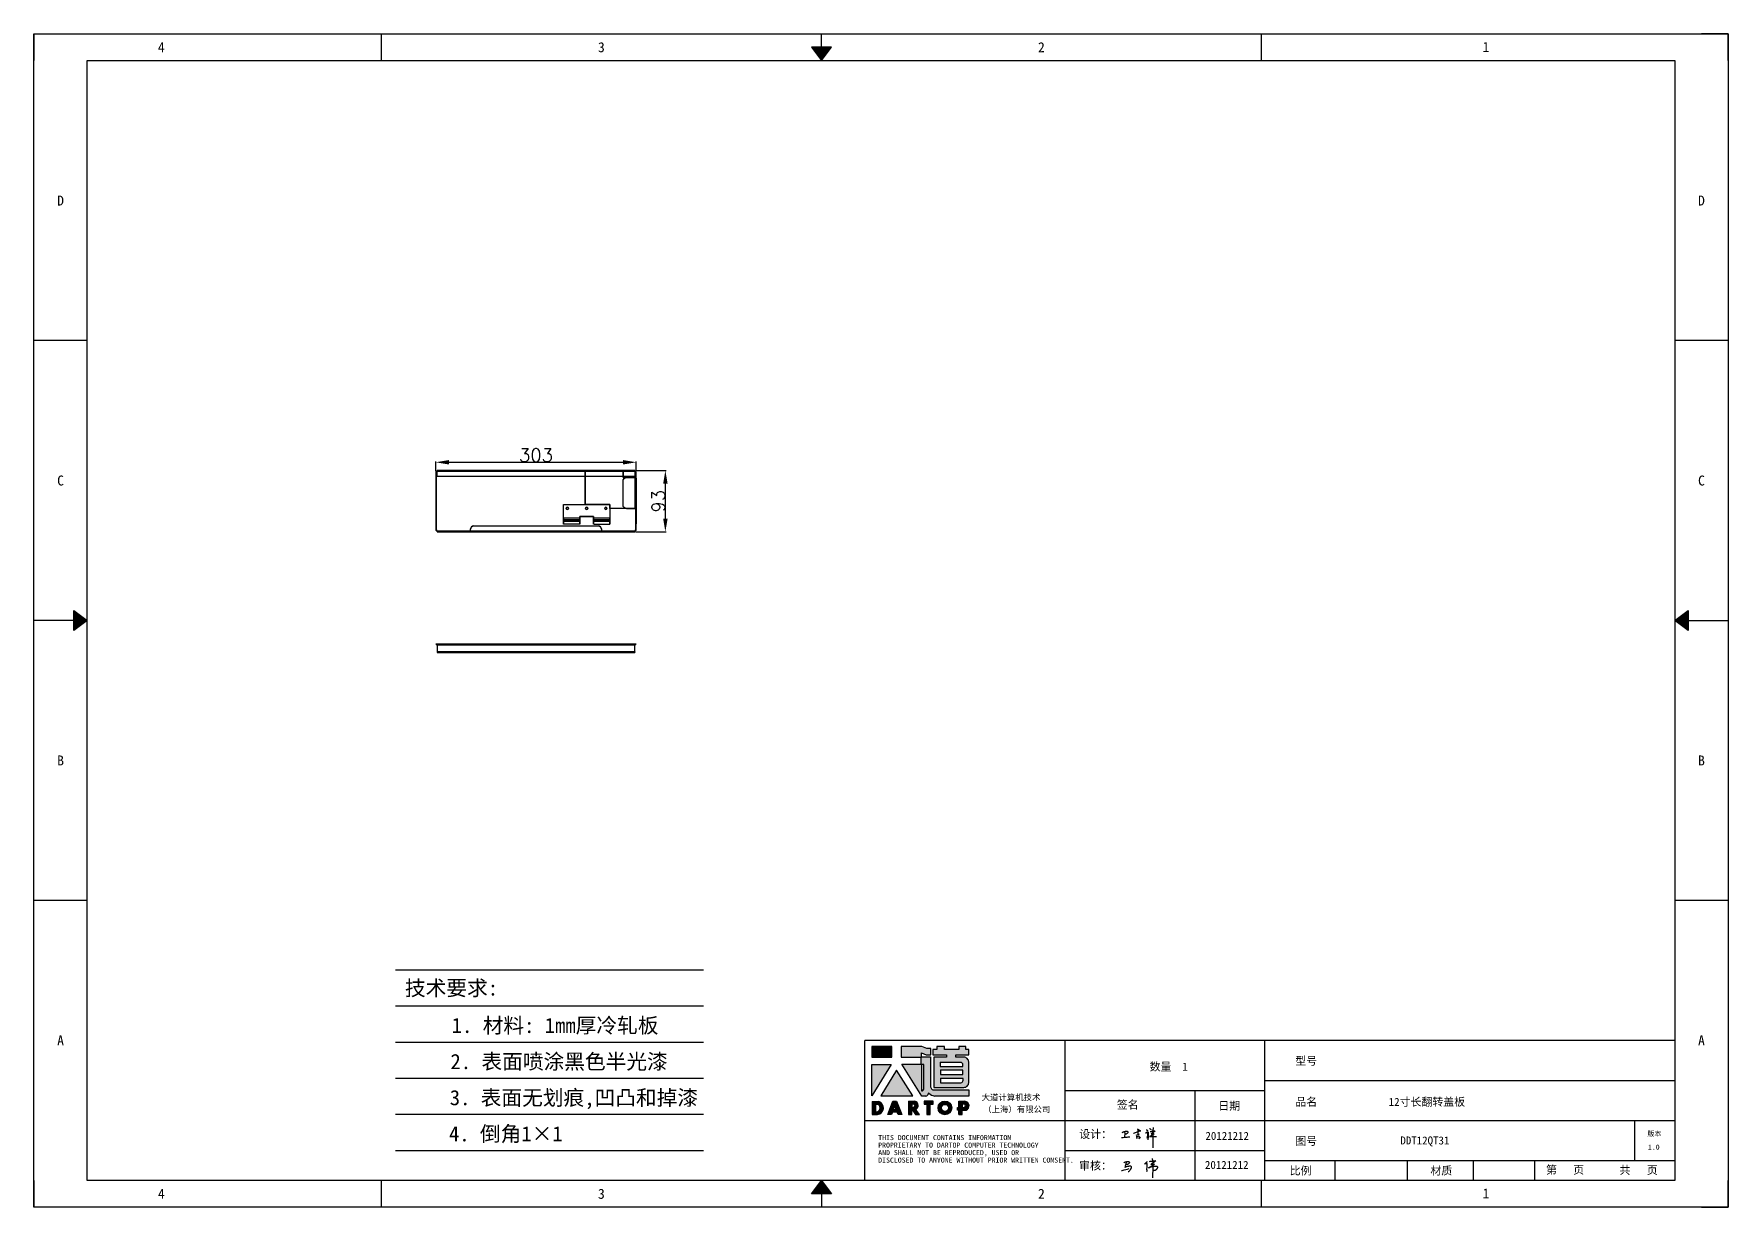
# Model space of a CAD drawing. Header units: millimetres. Extents: x 25928 to 50356, y -44172 to 20163.
# Drawn here: x 27278 to 29838, y -15700 to -13928 of the extents above; entities that cross this region are included whole.
import ezdxf
from ezdxf.enums import TextEntityAlignment as Align

# ---------------------------------------------------------------- set-up
doc = ezdxf.new("R2010")
doc.units = ezdxf.units.MM
doc.linetypes.add('DOT', pattern=[0.25, 0, -0.25])
doc.layers.add('4', color=7, linetype='Continuous')
doc.layers.add('print', color=30, linetype='Continuous')
doc.layers.add('dim', color=2, linetype='Continuous', lineweight=9)
doc.styles.add('Dartop', font='')
doc.styles.add('HZ', font='')
doc.styles.add('hzHT', font='simhei.ttf')
doc.styles.get("Standard").update_dxf_attribs({"font": 'txt', "bigfont": 'gbcbig.shx'})
doc.styles.get('Dartop').set_extended_font_data('FangSong_GB2312')
doc.styles.get('HZ').set_extended_font_data('SimSun')
doc.dimstyles.new('ISO-25', dxfattribs={"dimtxt": 20, "dimasz": 20, "dimexe": 1.25, "dimexo": 0.625, "dimtad": 1, "dimtxsty": 'Standard', "dimcen": 2.5, "dimadec": 0, "dimazin": 0, "dimtfac": 1, "dimtmove": 0, "dimatfit": 3, "dimfxl": 0, "dimarcsym": 0})

# ---------------------------------------------------------------- blocks, each defined once
blk = doc.blocks.new('*D547')
at = {"layer": 'Defpoints', "color": 0}
for p in [(28188.5, -14574.9), (27885.5, -14589.2, -1), (28188.5, -14589.2, -1)]:
    blk.add_point(p, dxfattribs=at)
at = {"layer": 'dim', "color": 0, "lineweight": -2}
for p, q in [((27885.5, -14588.6), (27885.5, -14573.7)), ((27905.5, -14574.9), (28168.5, -14574.9)), ((28188.5, -14588.6), (28188.5, -14573.7))]:
    blk.add_line(p, q, dxfattribs=at)
at = {"layer": 'dim', "color": 0}
for points in [[(27905.5, -14571.6), (27905.5, -14578.3), (27885.5, -14574.9)], [(28168.5, -14571.6), (28168.5, -14578.3), (28188.5, -14574.9)]]:
    blk.add_solid(points, dxfattribs=at)
at = {"layer": 'dim', "color": 0, "insert": (28037, -14564.3), "char_height": 20, "attachment_point": 5}
blk.add_mtext('303', dxfattribs=at)
blk = doc.blocks.new('*D548')
at = {"layer": 'Defpoints', "color": 0}
for p in [(28186.5, -14587.2, -1), (28232.4, -14587.2), (28186.5, -14680.2, -1)]:
    blk.add_point(p, dxfattribs=at)
at = {"layer": 'dim', "color": 0, "lineweight": -2}
for p, q in [((28187.1, -14587.2), (28233.7, -14587.2)), ((28232.4, -14660.2), (28232.4, -14607.2)), ((28187.1, -14680.2), (28233.7, -14680.2))]:
    blk.add_line(p, q, dxfattribs=at)
at = {"layer": 'dim', "color": 0}
for points in [[(28229.1, -14607.2), (28235.8, -14607.2), (28232.4, -14587.2)], [(28229.1, -14660.2), (28235.8, -14660.2), (28232.4, -14680.2)]]:
    blk.add_solid(points, dxfattribs=at)
at = {"layer": 'dim', "color": 0, "insert": (28221.8, -14633.7), "char_height": 20, "attachment_point": 5, "rotation": 90}
blk.add_mtext('93', dxfattribs=at)
blk = doc.blocks.new('*U5')
at = {"color": 254, "linetype": 'Continuous', "extrusion": (0, 0, -1)}
for points in [[(-17, 0.333), (-16.812, 0.25), (-17, 0.5)], [(-17, 0.333), (-17.188, 0.25), (-16.812, 0.25)], [(-17, 0.333), (-17, 0.5), (-17.188, 0.25)]]:
    blk.add_solid(points, dxfattribs=at)
blk = doc.blocks.new('*U4')
at = {"color": 254, "linetype": 'Continuous', "extrusion": (0, 0, -1)}
for points in [[(-33.167, 11), (-33, 11), (-33.25, 11.188)], [(-33.167, 11), (-33.25, 11.188), (-33.25, 10.812)], [(-33.167, 11), (-33.25, 10.812), (-33, 11)]]:
    blk.add_solid(points, dxfattribs=at)
blk = doc.blocks.new('*U6')
at = {"color": 254, "linetype": 'Continuous'}
for points in [[(17, 21.667), (17.188, 21.75), (16.812, 21.75)], [(17, 21.667), (16.812, 21.75), (17, 21.5)], [(17, 21.667), (17, 21.5), (17.188, 21.75)]]:
    blk.add_solid(points, dxfattribs=at)
blk = doc.blocks.new('*U3')
at = {"color": 254, "linetype": 'Continuous', "extrusion": (0, 0, -1)}
for points in [[(-0.833, 11), (-0.75, 10.812), (-0.75, 11.188)], [(-0.833, 11), (-0.75, 11.188), (-1, 11)], [(-0.833, 11), (-1, 11), (-0.75, 10.812)]]:
    blk.add_solid(points, dxfattribs=at)
blk = doc.blocks.new('dadao')
for p, q in [((48, 19.2), (44.9, 10.4)), ((44.9, 10.4), (51.2, 10.4)), ((51.2, 10.4), (48, 19.2))]:
    blk.add_line(p, q)
for points in [[(41.8, 121.6), (41.8, 143.7), (-0.4, 143.7), (-0.4, 121.6), (41.8, 121.6)], [(104.8, 122), (104.8, 130.3), (114.1, 126.3), (124.2, 126.3), (124.2, 139.6), (115.9, 139.6), (105.1, 143.9), (61.5, 143.9)], [(61.7, 144), (61.7, 121.3), (103.9, 121.3)], [(113.4, 38.7), (105.1, 38.7), (63, 106.5), (103.9, 106.5), (103.9, 120.9), (103.9, 121.3)], [(109.7, 53.6), (109.7, 106.2), (104.3, 106.2), (104.3, 50.4), (106.6, 50.4)], [(144.6, 94.4), (144.6, 84.8), (192, 84.8), (192, 94.1), (144.9, 94.1)], [(120.2, 45), (119.5, 45), (119.5, 44.6)], [(0, 28), (0, 0), (11.8, 0)], [(0.1, 28), (14, 28)], [(7.1, 21.8), (7.1, 6.1), (12, 6.1)], [(7.1, 21.8), (11.4, 21.8)], [(76.8, 28.2), (76.8, 0), (84.1, 0), (84.1, 11.1), (91.6, -0.1), (100.3, -0.1), (91.7, 11.1)], [(76.8, 28.2), (90.6, 28.2)], [(84, 22.7), (84, 15.3), (87.2, 15.3)], [(84, 22.7), (87.3, 22.7)], [(183.7, 0), (183.7, 9.6), (180.6, 9.6), (180.6, 14.9), (183.8, 14.9), (183.8, 28.1), (196.1, 28.1), (196.5, 28.1)], [(183.7, 0), (190.9, 0), (190.9, 9.6), (198.8, 9.6)], [(194.9, 22.3), (190.8, 22.3), (190.8, 15), (194.4, 15)]]:
    blk.add_lwpolyline(points)
blk.add_lwpolyline([(137.1, 144.2), (137.1, 137.9), (128.3, 137.9), (128.3, 126.5), (157.3, 126.5), (157.3, 121.5), (130.3, 121.5), (130.3, 57.5), (194.4, 57.5, 0.414214), (204.4, 67.5), (204.4, 111.3, 0.414214), (194.4, 121.3), (177.5, 121.3), (177.5, 126.3), (204.7, 126.3), (204.7, 137.7), (198.2, 137.7), (198.2, 143.9), (183.3, 143.9), (183.3, 138), (153, 138), (153, 144.2), (137.1, 144.2)], format="xyb", close=True)
for points in [[(104.8, 122), (123.4, 122), (123.4, 60, 0.414214), (131.4, 52), (204.8, 52), (204.8, 39.1), (131.7, 39.1)], [(144.3, 110.8), (144.3, 101.8), (192.3, 101.8), (192.3, 105.5, 0.414214), (187.3, 110.5), (144.3, 110.5)], [(144.6, 77), (144.6, 67.5), (187.6, 67.5, 0.414214), (192.6, 72.5), (192.6, 76.4), (144.6, 76.4)]]:
    blk.add_lwpolyline(points, format="xyb")
for points in [[(-0.3, 106.2), (40.4, 106.2), (-0.3, 39.7), (-0.3, 106.2)], [(51.7, 94.1), (18.4, 39.3), (86.2, 39.3)], [(43.8, 28.2), (51.8, 28.2), (62.6, -0.1), (55, -0.1), (53.2, 5), (42.9, 5), (41.1, 0), (33.6, 0)], [(110, 28.1), (110, 21.9), (116, 21.9), (116, -0.1), (123.2, -0.1), (123.2, 22), (129.2, 22), (129.2, 28.1), (110, 28.1)]]:
    blk.add_lwpolyline(points, close=True)
for radius in [14.5, 7.44]:
    blk.add_circle((154.2, 14.2), radius)
for centre, radius, start, end in [((99.2, 60.7), 12.6, 305.6399, 325.969), ((111.6, 46.7), 8.19, 282.9811, 347.6627), ((136, 61.7), 22.9, 226.7358, 259.3209), ((8.5, 13.9), 8.49, 294.2143, 69.7177), ((9.6, 14.2), 14.4, 278.6604, 72.3203), ((86.4, 19), 3.8, 282.527, 76.7196), ((88.6, 19.4), 8.95, 290.6073, 77.2124), ((193.7, 18.7), 3.8, 280.9891, 72.5513), ((195.7, 18.6), 9.51, 288.8959, 85.2442)]:
    blk.add_arc(centre, radius, start, end)
blk = doc.blocks.new('h')
for p, q in [((20768.1, -2360.9), (20773, -2359.1)), ((20769.5, -2366.9), (20769.8, -2370.6)), ((20769.8, -2370.6), (20770.9, -2378)), ((20770.9, -2378), (20771.5, -2370.6)), ((20772.4, -2369.3), (20774.9, -2367.8)), ((20773, -2359.1), (20784.1, -2355.2)), ((20773.3, -2331.8), (20775.3, -2338.7)), ((20789.1, -2340.9), (20773.5, -2331.9)), ((20775.3, -2338.7), (20775.6, -2351.2)), ((20775.6, -2351.2), (20775.5, -2357.3)), ((20782.2, -2369.2), (20780, -2377.1)), ((20780, -2377.1), (20788.3, -2371.3)), ((20780.1, -2366.4), (20780.8, -2366.4)), ((20781.9, -2367.4), (20782.2, -2369.2)), ((20845.7, -2343.5), (20848.4, -2353)), ((20848.9, -2370.3), (20847.9, -2424)), ((20848.4, -2353), (20848.9, -2370.3))]:
    blk.add_line(p, q)
for points in [[(20696.6, -2372.4, 0.002073), (20710.6, -2371.9, 0.016137), (20719.6, -2371.3, 0.008314), (20736.9, -2369.3)], [(20699.1, -2348.2, -0.029745), (20704.6, -2345.4, -0.046842), (20708.4, -2344.2, -0.00919), (20714.3, -2343, -0.018517), (20717.2, -2342.5, -0.037841), (20720.3, -2342.4, -0.039541), (20723.2, -2342.8, -0.149785), (20726, -2344.3, -0.204935), (20726.9, -2346.6, -0.074872), (20726.5, -2348.3, -0.061615), (20725.6, -2350.3, -0.034204), (20723.8, -2352.6, -0.045776), (20722.3, -2354.1, -0.054985), (20720.4, -2355.3, -0.036348), (20717.3, -2356.5, -0.067752), (20715.7, -2356.8, -0.043553), (20713.2, -2356.7)], [(20755, -2351.9, -0.024077), (20759.9, -2350.1, -0.013147), (20768.7, -2346.5, -0.00522), (20775.4, -2344.1, -0.018517), (20777.3, -2343.4, -0.008274), (20786.3, -2341, -0.039541), (20788.3, -2340.8, -0.079216), (20789.4, -2341, -0.204935)], [(20813.5, -2350.1, 0.007348), (20815.9, -2348.7, 0.008421), (20818, -2347.3, 0.009459), (20819.7, -2346.2, -0.016325), (20820.7, -2345.5, -0.173771), (20821.8, -2345.3, -0.085159), (20823.9, -2346, -0.125883), (20826, -2347.9, -0.160659), (20826.6, -2350.1, -0.010447), (20826.5, -2352.3, -0.008247), (20826.2, -2355.1, -0.002698), (20825.3, -2374, 0.001562), (20823.9, -2383.7, 0.016137)], [(20816.8, -2335, -0.053561), (20819.6, -2336.1, -0.075272), (20821.3, -2337.3, -0.005295), (20822.5, -2338.5, -0.009337), (20823.1, -2339.1, -0.026146), (20823.7, -2339.8, -0.016644), (20824.5, -2340.9)], [(20832.1, -2329.2, -0.053561), (20834.9, -2330.3, -0.075272), (20836.7, -2331.5, -0.005295), (20837.8, -2332.6, -0.009337), (20838.5, -2333.3, -0.026146), (20839, -2334, -0.016644), (20839.8, -2335.1)], [(20836, -2343.7, -0.02797), (20842.1, -2342.6, -0.048868), (20845.6, -2342.2, -0.00919), (20851.1, -2341.4, -0.018517), (20853.9, -2341.1, -0.037841), (20856.7, -2341.2, -0.039541), (20859.4, -2341.6, -0.018282), (20840.6, -2354.7, -0.000937)], [(20847.6, -2340.2, 0.021784), (20849.6, -2335.9, 0.028296), (20850.8, -2332.4, 0.008136), (20851.9, -2328.2, 0.028913), (20852.2, -2327, 0.08193), (20852.1, -2325.9, 0.075058), (20851.7, -2324.7, 0.275043)]]:
    blk.add_lwpolyline(points, format="xyb")
for points in [[(20711.3, -2343.5), (20711.3, -2343.5), (20711.5, -2355.8), (20710.7, -2368), (20710.6, -2371.9)], [(20821.5, -2350.6), (20822.4, -2359.2), (20822.2, -2364.9), (20821.7, -2369), (20821.3, -2376.3), (20823.6, -2368.5), (20827.2, -2366.3), (20829.5, -2366.3)], [(20840.6, -2354.7), (20850, -2354.7), (20855, -2354.3), (20845.9, -2361.1), (20840.5, -2364), (20833, -2367.5), (20863.2, -2367.4), (20865.9, -2367.3)]]:
    blk.add_lwpolyline(points)
for centre, radius, start, end in [((20773.7, -2371.2), 2.3, 121.9907, 163.60158), ((20787.5, -2406), 40.3, 100.61827, 108.24823), ((20780.8, -2367.6), 1.15, 9.4675, 90)]:
    blk.add_arc(centre, radius, start, end)

msp = doc.modelspace()

# ---------------------------------------------------------------- hatches: boundary and pattern name
for points in [[(28574.545, -15457.895), (28544.411, -15457.895), (28544.411, -15473.639), (28574.545, -15473.639)], [(28573.575, -15484.655), (28544.491, -15484.655), (28544.491, -15532.141)], [(28581.637, -15493.272), (28557.862, -15532.457), (28606.274, -15532.457)], [(28637.014, -15540.475), (28623.255, -15540.475), (28623.255, -15544.84), (28627.548, -15544.84), (28627.548, -15560.569), (28632.688, -15560.569), (28632.688, -15544.829), (28637.014, -15544.829)]]:
    msp.add_hatch(color=0).paths.add_polyline_path(points)
h = msp.add_hatch(color=0)
h.paths.add_polyline_path([(28619.579, -15467.463), (28626.23, -15470.336), (28633.421, -15470.336), (28633.421, -15460.82), (28627.488, -15460.82), (28619.759, -15457.767), (28588.785, -15457.767), (28588.785, -15473.862), (28618.922, -15473.862), (28618.922, -15474.188), (28618.922, -15484.475), (28589.697, -15484.475), (28619.757, -15532.851), (28625.709, -15532.851, 0.27937482), (28630.055, -15528.625), (28630.055, -15528.402), (28630.58, -15528.402, 0.14314537), (28638.774, -15532.573), (28691.008, -15532.573), (28691.008, -15523.398), (28638.552, -15523.398, -0.41421356), (28632.838, -15517.684), (28632.838, -15473.354), (28619.579, -15473.354)])
h.paths.add_polyline_path([(28619.226, -15484.68), (28623.056, -15484.681), (28623.056, -15522.227, -0.08893574), (28620.836, -15524.51), (28619.212, -15524.51)], flags=16)
h = msp.add_hatch(color=0)
h.paths.add_polyline_path([(28690.918, -15462.152), (28686.271, -15462.152), (28686.271, -15457.731), (28675.648, -15457.731), (28675.648, -15461.931), (28653.961, -15461.931), (28653.961, -15457.51), (28642.602, -15457.51), (28642.602, -15462.013), (28636.326, -15462.013), (28636.326, -15470.163), (28657.038, -15470.163), (28657.038, -15473.768), (28637.738, -15473.768), (28637.738, -15519.407), (28683.555, -15519.407, 0.41421356), (28690.697, -15512.265), (28690.697, -15481.01, 0.41421356), (28683.555, -15473.869), (28671.443, -15473.869), (28671.443, -15470.331), (28690.918, -15470.331)])
h.paths.add_polyline_path([(28678.495, -15481.606, -0.41421356), (28682.066, -15485.177), (28682.066, -15487.796), (28647.764, -15487.796), (28647.764, -15481.606)], flags=16)
h.paths.add_polyline_path([(28681.844, -15493.322), (28681.844, -15499.954), (28647.985, -15499.954), (28647.985, -15493.322)], flags=16)
h.paths.add_polyline_path([(28682.287, -15505.923), (28682.287, -15508.763, -0.41421356), (28678.716, -15512.334), (28647.985, -15512.334), (28647.985, -15505.923)], flags=16)
h = msp.add_hatch(color=0)
h.paths.add_polyline_path([(28554.683, -15540.547), (28544.705, -15540.547), (28544.705, -15560.509), (28553.108, -15560.509, 0.79301591)])
h.paths.add_polyline_path([(28553.256, -15556.138), (28549.768, -15556.138), (28549.768, -15544.918), (28552.871, -15544.918, -0.67136089)], flags=16)
h = msp.add_hatch(color=0)
h.paths.add_polyline_path([(28581.712, -15540.382), (28576.018, -15540.382), (28568.695, -15560.531), (28574.089, -15560.531), (28575.358, -15556.96), (28582.666, -15556.96), (28583.962, -15560.574), (28589.399, -15560.574)])
h.paths.add_polyline_path([(28581.269, -15553.111), (28576.742, -15553.111), (28578.964, -15546.78)], flags=16)
h = msp.add_hatch(color=0)
h.paths.add_polyline_path([(28609.39, -15540.396), (28599.577, -15540.396), (28599.577, -15560.542), (28604.763, -15560.542), (28604.763, -15552.556), (28610.093, -15560.614), (28616.359, -15560.614), (28610.225, -15552.606, 0.74405494)])
h.paths.add_polyline_path([(28604.715, -15549.574), (28604.715, -15544.284), (28607.033, -15544.284, -0.79680897), (28606.999, -15549.574)], flags=16)
h = msp.add_hatch(color=0)
h.paths.add_polyline_path([(28644.493, -15550.397, 1), (28665.179, -15550.397, 1)])
h.paths.add_polyline_path([(28660.15, -15550.397, -1), (28649.522, -15550.397, -1)], flags=16)
h = msp.add_hatch(color=0)
h.paths.add_polyline_path([(28685.02, -15540.444), (28684.724, -15540.444), (28675.975, -15540.444), (28675.975, -15549.846), (28673.654, -15549.846), (28673.654, -15553.662), (28675.938, -15553.662), (28675.938, -15560.507), (28681.045, -15560.507), (28681.045, -15553.636), (28686.657, -15553.636, 0.81230381)])
h.paths.add_polyline_path([(28680.969, -15549.82), (28680.969, -15544.561), (28683.875, -15544.561, -0.77821343), (28683.579, -15549.82)], flags=16)

# ---------------------------------------------------------------- linework, layer by layer
at = {"color": 0, "linetype": 'DOT'}
for p, q in [((27278.449, -13927.664), (29797.621, -13927.664)), ((27278.449, -15660.051), (27278.449, -13967.952)), ((29837.909, -13967.952), (29837.909, -15660.051)), ((29797.621, -15700.339), (27278.449, -15700.339))]:
    msp.add_line(p, q, dxfattribs=at)
at = {"color": 0}
for p, q in [((27278.449, -13927.664), (27278.449, -13967.952)), ((27803.362, -13967.952), (27803.362, -13927.664)), ((28468.115, -13947.808), (28468.115, -13927.664)), ((29132.868, -13967.952), (29132.868, -13927.664)), ((29837.909, -13927.664), (29797.621, -13927.664)), ((29837.909, -13967.952), (29837.909, -13927.664)), ((27359.025, -15660.051), (27359.025, -13967.952)), ((27359.025, -13967.952), (29757.333, -13967.952)), ((29757.333, -13967.952), (29757.333, -15660.051)), ((27359.025, -14390.977), (27278.449, -14390.977)), ((29837.909, -14390.977), (29757.333, -14390.977)), ((27338.881, -14814.002), (27278.449, -14814.002)), ((29777.477, -14814.002), (29837.909, -14814.002)), ((27359.025, -15237.026), (27278.449, -15237.026)), ((29837.909, -15237.026), (29757.333, -15237.026)), ((29757.333, -15448.538), (28533.583, -15448.538)), ((28533.583, -15660.051), (28533.583, -15448.538)), ((28835.744, -15448.538), (28835.744, -15660.051)), ((29137.904, -15660.051), (29137.904, -15448.538)), ((29137.904, -15508.97), (29757.333, -15508.97)), ((28835.744, -15524.079), (29137.904, -15524.079)), ((29032.148, -15524.079), (29032.148, -15660.051)), ((28533.583, -15569.403), (28835.744, -15569.403)), ((28835.744, -15569.403), (29757.333, -15569.403)), ((29696.901, -15629.835), (29696.901, -15569.403)), ((28835.744, -15614.727), (29137.904, -15614.727)), ((29137.904, -15629.835), (29757.333, -15629.835)), ((29244.212, -15660.051), (29244.212, -15629.835)), ((29353.769, -15660.051), (29353.769, -15629.835)), ((29453.366, -15660.051), (29453.366, -15629.835)), ((29545.821, -15660.051), (29545.821, -15629.835)), ((27278.449, -15660.051), (27278.449, -15700.339)), ((29757.333, -15660.051), (27359.025, -15660.051)), ((27803.362, -15700.339), (27803.362, -15660.051)), ((29132.868, -15700.339), (29132.868, -15660.051)), ((29837.909, -15700.339), (29837.909, -15660.051)), ((28468.115, -15680.195), (28468.115, -15700.339)), ((29797.621, -15700.339), (29837.909, -15700.339))]:
    msp.add_line(p, q, dxfattribs=at)
at = {"extrusion": (0, 1, 0)}
for p, q in [((27887.503, -14587.188), (27887.503, -14587.188, 12.7)), ((27887.503, -14587.188, 12.7), (28186.503, -14587.188, 12.7)), ((28186.503, -14587.188), (27887.503, -14587.188)), ((28186.503, -14587.188, 12.7), (28186.503, -14587.188))]:
    msp.add_line(p, q, dxfattribs=at)
at = {"extrusion": (3.98566e-30, 0, -1)}
for p, q in [((27887.503, -14589.188), (27887.503, -14587.188)), ((28186.503, -14587.188), (27887.503, -14587.188)), ((28186.503, -14587.188), (28186.503, -14589.188)), ((27885.503, -14589.188), (27885.503, -14678.188)), ((27885.503, -14589.188), (27887.503, -14589.188)), ((28186.503, -14589.188), (28188.503, -14589.188)), ((28188.503, -14678.188), (28188.503, -14589.188)), ((27887.503, -14678.188), (27885.503, -14678.188)), ((27887.503, -14680.188), (27887.503, -14678.188)), ((27887.503, -14680.188), (28186.503, -14680.188)), ((28186.503, -14678.188), (28186.503, -14680.188)), ((28188.503, -14678.188), (28186.503, -14678.188))]:
    msp.add_line(p, q, dxfattribs=at)
for p, q in [((27887.503, -14596.188, 12.7), (27887.503, -14587.188, 12.7)), ((27887.503, -14587.188, 12.7), (28186.503, -14587.188, 12.7)), ((27887.503, -14588.188, 1), (27887.503, -14589.188, 1)), ((27887.503, -14588.188, 1), (28186.503, -14588.188, 1)), ((28111.503, -14638.688, 2), (28111.503, -14588.188, 2)), ((28111.503, -14588.188, 2), (28168.503, -14588.188, 2)), ((28168.503, -14598.188, 2), (28168.503, -14588.188, 2)), ((28186.503, -14587.188, 12.7), (28186.503, -14596.188, 12.7)), ((28186.503, -14589.188, 1), (28186.503, -14588.188, 1)), ((27886.503, -14678.188, 1), (27886.503, -14589.188, 1)), ((27887.503, -14589.188, 1), (27886.503, -14589.188, 1)), ((28186.503, -14596.188, 12.7), (27887.503, -14596.188, 12.7)), ((28186.503, -14598.188, 2), (28168.503, -14598.188, 2)), ((28187.503, -14589.188, 1), (28186.503, -14589.188, 1)), ((28186.503, -14598.188, 2), (28186.503, -14644.688, 2)), ((28187.503, -14589.188, 1), (28187.503, -14678.188, 1)), ((28187.503, -14599.188, 22), (28187.503, -14668.188, 22)), ((28187.503, -14599.188, 22), (28188.503, -14599.188, 22)), ((28188.503, -14599.188, 22), (28188.503, -14668.188, 22)), ((28078.503, -14663.688, 2.5), (28078.503, -14638.688, 2.5)), ((28078.503, -14638.688, 2.5), (28148.503, -14638.688, 2.5)), ((28111.503, -14638.688, 2), (28148.503, -14638.688, 2)), ((28148.503, -14638.688, 2), (28148.503, -14644.688, 2)), ((28148.503, -14638.688, 2.5), (28148.503, -14663.688, 2.5)), ((28103.003, -14659.512, 3.25), (28078.503, -14659.512, 3.25)), ((28078.503, -14661.522, 3.25), (28103.003, -14661.522, 3.25)), ((28103.003, -14663.688, 2.5), (28078.503, -14663.688, 2.5)), ((28078.503, -14663.688, 1), (28103.003, -14663.688, 1)), ((28103.003, -14663.688, 2.5), (28078.503, -14663.688, 2.5)), ((28103.003, -14663.688, 2.5), (28103.003, -14656.688, 2.5)), ((28103.003, -14656.688, 2.5), (28124.003, -14656.688, 2.5)), ((28124.003, -14656.688, 2.5), (28124.003, -14663.688, 2.5)), ((28148.503, -14659.512, 3.25), (28124.003, -14659.512, 3.25)), ((28124.003, -14661.522, 3.25), (28148.503, -14661.522, 3.25)), ((28148.503, -14663.688, 2.5), (28124.003, -14663.688, 2.5)), ((28124.003, -14663.688, 1), (28148.503, -14663.688, 1)), ((28148.503, -14663.688, 2.5), (28124.003, -14663.688, 2.5)), ((28186.503, -14644.688, 2), (28148.503, -14644.688, 2)), ((27886.503, -14678.188, 1), (27887.503, -14678.188, 1)), ((27887.503, -14678.188, 1), (27887.503, -14679.188, 1)), ((28186.503, -14679.188, 1), (27887.503, -14679.188, 1)), ((27887.503, -14679.188, 12.7), (27887.503, -14680.188, 12.7)), ((27887.503, -14679.188, 12.7), (27938.003, -14679.188, 12.7)), ((27887.503, -14680.188, 12.7), (28186.503, -14680.188, 12.7)), ((27938.003, -14679.188, 12.7), (27938.003, -14676.188, 12.7)), ((27943.003, -14671.188, 12.7), (28131.003, -14671.188, 12.7)), ((28103.003, -14668.593, 5.03), (28078.503, -14668.593, 5.03)), ((28124.252, -14668.593, 1), (28148.503, -14668.593, 5.03)), ((28136.003, -14676.188, 12.7), (28136.003, -14679.188, 12.7)), ((28136.003, -14679.188, 12.7), (28186.503, -14679.188, 12.7)), ((28186.503, -14679.188, 1), (28186.503, -14678.188, 1)), ((28186.503, -14678.188, 1), (28187.503, -14678.188, 1)), ((28186.503, -14679.188, 12.7), (28186.503, -14680.188, 12.7)), ((28188.503, -14668.188, 22), (28187.503, -14668.188, 22)), ((28186.503, -14850.829, -141.047), (27887.503, -14850.829, -141.047)), ((27887.503, -14850.829, -141.047), (27887.503, -14862.529, -141.047)), ((27887.503, -14862.529, -141.047), (27938.003, -14862.529, -141.047)), ((27938.003, -14861.529, -141.047), (27938.003, -14862.529, -141.047)), ((28136.003, -14861.529, -141.047), (27938.003, -14861.529, -141.047)), ((28136.003, -14862.529, -141.047), (28136.003, -14861.529, -141.047)), ((28136.003, -14862.529, -141.047), (28186.503, -14862.529, -141.047)), ((28186.503, -14862.529, -141.047), (28186.503, -14850.829, -141.047)), ((28967.645, -15638.243), (28965.509, -15639.384)), ((28965.631, -15635.84), (28969.406, -15635.84)), ((28971.419, -15635.657), (28967.645, -15638.243)), ((28967.781, -15626.88), (28968.648, -15634.122)), ((28968.648, -15634.122), (28968.789, -15639.469)), ((28969.406, -15635.84), (28971.419, -15635.657)), ((28965.509, -15639.384), (28962.54, -15640.991)), ((28968.789, -15639.469), (28968.469, -15656.108))]:
    msp.add_line(p, q)
at = {"extrusion": (-2.29585e-30, -1, 2.24254e-30)}
for p, q in [((27887.503, -14588.188, 1), (28186.503, -14588.188, 1)), ((27887.503, -14588.188, 1), (27887.503, -14588.188, 11.7)), ((27887.503, -14588.188, 11.7), (28186.503, -14588.188, 11.7)), ((28186.503, -14588.188, 11.7), (28186.503, -14588.188, 1))]:
    msp.add_line(p, q, dxfattribs=at)
at = {"extrusion": (0, 0, -1)}
for p, q in [((27887.503, -14588.188, 11.7), (28186.503, -14588.188, 11.7)), ((27887.503, -14596.188, 11.7), (27887.503, -14588.188, 11.7)), ((28111.503, -14588.188, 1), (28111.503, -14638.688, 1)), ((28111.503, -14588.188, 1), (28168.503, -14588.188, 1)), ((28168.503, -14588.188, 1), (28168.503, -14598.188, 1)), ((28186.503, -14588.188, 11.7), (28186.503, -14596.188, 11.7)), ((28186.503, -14596.188, 11.7), (27887.503, -14596.188, 11.7)), ((28168.503, -14598.188, 1), (28187.503, -14598.188, 1)), ((28168.503, -14639.688, 20), (28168.503, -14603.188, 20)), ((28173.503, -14598.188, 20), (28186.503, -14598.188, 20)), ((28186.503, -14598.188, 20), (28186.503, -14644.688, 20)), ((28187.503, -14598.188, 1), (28187.503, -14644.688, 1)), ((28078.503, -14663.688, 1), (28078.503, -14638.688, 1)), ((28078.503, -14638.688, 1), (28148.503, -14638.688, 1)), ((28148.503, -14638.688, 1), (28111.503, -14638.688, 1)), ((28148.503, -14644.688, 1), (28148.503, -14638.688, 1)), ((28148.503, -14638.688, 1), (28148.503, -14663.688, 1)), ((28078.503, -14663.688, 1), (28103.003, -14663.688, 1)), ((28103.003, -14656.688, 1), (28103.003, -14663.688, 1)), ((28124.003, -14656.688, 1), (28103.003, -14656.688, 1)), ((28124.003, -14663.688, 1), (28124.003, -14656.688, 1)), ((28124.003, -14663.688, 1), (28148.503, -14663.688, 1)), ((28187.503, -14644.688, 1), (28148.503, -14644.688, 1)), ((28173.503, -14644.688, 20), (28186.503, -14644.688, 20)), ((27938.003, -14679.188, 11.7), (27938.003, -14676.188, 11.7)), ((28136.003, -14679.188, 11.7), (27938.003, -14679.188, 11.7)), ((27943.003, -14671.188, 11.7), (28131.003, -14671.188, 11.7)), ((28136.003, -14676.188, 11.7), (28136.003, -14679.188, 11.7))]:
    msp.add_line(p, q, dxfattribs=at)
at = {"extrusion": (-4.27492e-28, 1, 0)}
for p, q in [((28111.503, -14588.188, 1), (28168.503, -14588.188, 1)), ((28111.503, -14588.188, 2), (28168.503, -14588.188, 2)), ((28111.503, -14588.188, 2), (28111.503, -14588.188, 1)), ((28168.503, -14588.188, 2), (28168.503, -14588.188, 1))]:
    msp.add_line(p, q, dxfattribs=at)
at = {"extrusion": (-1, 0, 0)}
for p, q in [((28111.503, -14638.688, 2), (28111.503, -14588.188, 2)), ((28111.503, -14588.188, 1), (28111.503, -14638.688, 1)), ((28111.503, -14588.188, 2), (28111.503, -14588.188, 1)), ((28111.503, -14638.688, 1), (28111.503, -14638.688, 2))]:
    msp.add_line(p, q, dxfattribs=at)
at = {"extrusion": (-1, 0, -2.22045e-16)}
for p, q in [((28124.003, -14656.688, 2.5), (28124.003, -14663.688, 2.5)), ((28124.003, -14656.688, 1), (28124.003, -14656.688, 2.5)), ((28124.003, -14663.688, 1), (28124.003, -14656.688, 1)), ((28124.003, -14659.512, 3.25), (28124.003, -14661.522, 3.25))]:
    msp.add_line(p, q, dxfattribs=at)
at = {"extrusion": (6.31089e-30, 1, -2.22045e-16)}
for p, q in [((27887.503, -14849.829, -140.047), (27885.503, -14849.829, -140.047)), ((27885.503, -14849.829, -51.047), (27885.503, -14849.829, -140.047)), ((27885.503, -14849.829, -51.047), (27887.503, -14849.829, -51.047)), ((27887.503, -14849.829, -142.047), (27887.503, -14849.829, -140.047)), ((27887.503, -14849.829, -142.047), (28186.503, -14849.829, -142.047)), ((27887.503, -14849.829, -51.047), (27887.503, -14849.829, -49.047)), ((28186.503, -14849.829, -49.047), (27887.503, -14849.829, -49.047)), ((28186.503, -14849.829, -140.047), (28186.503, -14849.829, -142.047)), ((28188.503, -14849.829, -140.047), (28186.503, -14849.829, -140.047)), ((28186.503, -14849.829, -51.047), (28188.503, -14849.829, -51.047)), ((28186.503, -14849.829, -49.047), (28186.503, -14849.829, -51.047)), ((28188.503, -14849.829, -140.047), (28188.503, -14849.829, -51.047))]:
    msp.add_line(p, q, dxfattribs=at)
at = {"extrusion": (0, -1, 2.22045e-16)}
for p, q in [((27886.503, -14850.829, -140.047), (27887.503, -14850.829, -140.047)), ((27886.503, -14850.829, -140.047), (27886.503, -14850.829, -51.047)), ((27887.503, -14850.829, -51.047), (27886.503, -14850.829, -51.047)), ((27887.503, -14850.829, -140.047), (27887.503, -14850.829, -141.047)), ((28186.503, -14850.829, -141.047), (27887.503, -14850.829, -141.047)), ((27887.503, -14850.829, -50.047), (27887.503, -14850.829, -51.047)), ((27887.503, -14850.829, -50.047), (28186.503, -14850.829, -50.047)), ((28186.503, -14850.829, -141.047), (28186.503, -14850.829, -140.047)), ((28186.503, -14850.829, -140.047), (28187.503, -14850.829, -140.047)), ((28187.503, -14850.829, -51.047), (28186.503, -14850.829, -51.047)), ((28186.503, -14850.829, -51.047), (28186.503, -14850.829, -50.047)), ((28187.503, -14850.829, -51.047), (28187.503, -14850.829, -140.047))]:
    msp.add_line(p, q, dxfattribs=at)
at = {"extrusion": (0, -2.22045e-16, -1)}
for p, q in [((27887.503, -14849.829, -142.047), (27887.503, -14862.529, -142.047)), ((27887.503, -14849.829, -142.047), (28186.503, -14849.829, -142.047)), ((27887.503, -14861.529, -58.047), (27887.503, -14862.529, -58.047)), ((28186.503, -14861.529, -58.047), (27887.503, -14861.529, -58.047)), ((27887.503, -14862.529, -142.047), (28186.503, -14862.529, -142.047)), ((28186.503, -14862.529, -58.047), (27887.503, -14862.529, -58.047)), ((28186.503, -14862.529, -142.047), (28186.503, -14849.829, -142.047)), ((28186.503, -14861.529, -58.047), (28186.503, -14862.529, -58.047))]:
    msp.add_line(p, q, dxfattribs=at)
at = {"extrusion": (-2.29585e-30, -2.22045e-16, -1)}
for p, q in [((27887.503, -14850.829, -50.047), (28186.503, -14850.829, -50.047)), ((27887.503, -14850.829, -50.047), (27887.503, -14861.529, -50.047)), ((27887.503, -14861.529, -50.047), (28186.503, -14861.529, -50.047)), ((28186.503, -14861.529, -50.047), (28186.503, -14850.829, -50.047))]:
    msp.add_line(p, q, dxfattribs=at)
at = {"extrusion": (0, 1, -2.22045e-16)}
for p, q in [((27887.503, -14861.529, -50.047), (28186.503, -14861.529, -50.047)), ((27887.503, -14861.529, -58.047), (27887.503, -14861.529, -50.047)), ((28186.503, -14861.529, -58.047), (27887.503, -14861.529, -58.047)), ((28186.503, -14861.529, -50.047), (28186.503, -14861.529, -58.047))]:
    msp.add_line(p, q, dxfattribs=at)
at = {"color": 0}
for points in [[(28468.115, -13967.952), (28483.223, -13947.808), (28453.007, -13947.808), (28468.115, -13967.952)], [(27359.025, -14814.002), (27338.881, -14829.11), (27338.881, -14798.894), (27359.025, -14814.002)], [(29757.333, -14814.002), (29777.477, -14798.894), (29777.477, -14829.11), (29757.333, -14814.002)], [(28468.115, -15660.051), (28483.223, -15680.195), (28453.007, -15680.195), (28468.115, -15660.051)]]:
    msp.add_lwpolyline(points, close=True, dxfattribs=at)
for points in [[(28924.807, -15633.228, -0.02974503), (28926.534, -15632.363, -0.04684215), (28927.703, -15631.986, -0.00919025), (28929.528, -15631.618, -0.01851715), (28930.443, -15631.485, -0.03784064), (28931.387, -15631.455, -0.03954126), (28932.284, -15631.567, -0.14978519), (28933.161, -15632.045, -0.20493524), (28933.429, -15632.739, -0.07487171), (28933.327, -15633.286, -0.06161465), (28933.029, -15633.892, -0.0342039), (28932.489, -15634.605, -0.04577587), (28932.005, -15635.068, -0.05498501), (28931.42, -15635.435, -0.03634791), (28930.451, -15635.821, -0.06775206), (28929.965, -15635.905, -0.04355337), (28929.202, -15635.865)], [(28962.54, -15640.991, -0.02974503), (28965.235, -15639.641, -0.04684215), (28967.059, -15639.054, -0.00919025), (28969.906, -15638.479, -0.01851715), (28971.333, -15638.272, -0.03784064), (28972.805, -15638.226, -0.03954126), (28974.205, -15638.4, -0.14978519), (28975.572, -15639.146, -0.20493524), (28975.991, -15640.228, -0.07487171), (28975.832, -15641.082, -0.06161465), (28975.367, -15642.027, -0.0342039), (28974.524, -15643.14, -0.04577587), (28973.769, -15643.861, -0.05498501), (28972.857, -15644.435, -0.03634791), (28971.345, -15645.036, -0.06775206), (28970.587, -15645.167, -0.04355337), (28969.397, -15645.105)], [(28963.778, -15631.386, -0.02797026), (28966.219, -15630.935, -0.04886788), (28967.633, -15630.785, -0.00919025), (28969.858, -15630.455, -0.01851715), (28970.97, -15630.353, -0.03784064), (28972.111, -15630.377, -0.03954126), (28973.186, -15630.568, -0.01828189), (28965.631, -15635.84, -0.0009369)]]:
    msp.add_lwpolyline(points, format="xyb")
msp.add_lwpolyline([(28928.614, -15631.793), (28928.614, -15631.793), (28928.037, -15635.333), (28927.086, -15638.662), (28926.465, -15640.705)])
for centre in [(28084.503, -14644.688, 2.5), (28113.503, -14644.688, 2.5), (28142.503, -14644.688, 1), (28142.503, -14644.688, 2.5)]:
    msp.add_circle(centre, 1.7)
at = {"extrusion": (0, 0, -1)}
for centre in [(-28084.503, -14644.688, -1), (-28113.503, -14644.688, -1), (-28142.503, -14644.688, -2.5), (-28142.503, -14644.688, -1)]:
    msp.add_circle(centre, 1.7, dxfattribs=at)
for centre, start, end in [((-28173.503, -14603.188, -20), 0, 90), ((-28173.503, -14639.688, -20), 270, 0), ((-27943.003, -14676.188, -11.7), 0, 90), ((-28131.003, -14676.188, -11.7), 90, 180)]:
    msp.add_arc(centre, 5, start, end, dxfattribs=at)
at = {"extrusion": (1, 0, -2.22045e-16)}
for centre in [(-14663.688, 6, 28078.503), (-14663.688, 6, 28103.003)]:
    msp.add_arc(centre, 5, 326.632987, 270, dxfattribs=at)
at = {"extrusion": (-1, 0, 2.22045e-16)}
for centre in [(14663.688, 6, -28078.503), (14663.688, 6, -28103.003)]:
    msp.add_arc(centre, 3.5, 270, 231.786789, dxfattribs=at)
at = {"extrusion": (-1, 0, -2.22045e-16)}
for centre, radius, end in [((14663.688, 6, -28124.003), 5, 213.367013), ((14663.688, 6, -28124.003), 3.5, 231.786789), ((14663.688, 6, -28124.003), 3.5, 231.786789), ((14663.688, 6, -28148.503), 3.5, 231.786789)]:
    msp.add_arc(centre, radius, 270, end, dxfattribs=at)
at = {"extrusion": (1, 0, 2.22045e-16)}
for centre in [(-14663.688, 6, 28124.003), (-14663.688, 6, 28148.503)]:
    msp.add_arc(centre, 5, 326.632987, 270, dxfattribs=at)
for centre, radius, start, end in [((27943.003, -14676.188, 12.7), 5, 90, 180), ((28131.003, -14676.188, 12.7), 5, 0, 90), ((28941.651, -15609.262), 29.831, 299.265464, 300.9495), ((29009.232, -15859.311), 230.333, 102.46592, 103.2053), ((28852.268, -15523.971), 152.514, 313.366132, 315.296084), ((28959.535, -15635.383), 0.975, 52.375745, 91.291159), ((28101.743, -15607.715), 858.927, 357.565664, 358.057278), ((28959.2, -15635.231), 1.118, 357.196828, 33.705179), ((28934.045, -15633.584), 26.332, 352.912546, 354.802684), ((28943.923, -15634.483), 16.413, 354.802684, 357.196828), ((28920.387, -15638.849), 6.385, 281.076982, 291.212632), ((28779.986, -15068.946), 593.276, 283.91895, 284.971512), ((28936.222, -15657.593), 19.504, 113.202449, 120.017497), ((28931.644, -15646.914), 7.885, 102.47486, 113.202449), ((28943.07, -15698.559), 60.779, 100.36867, 102.47486), ((28930.374, -15641.839), 5.03, 283.816254, 294.030509), ((28934.827, -15653.507), 14.979, 96.125337, 100.36867), ((28931.448, -15644.327), 2.32, 294.836428, 309.901134), ((28900.518, -15615.791), 44.385, 316.919563, 320.58866), ((28934.029, -15646.069), 7.499, 87.457037, 96.125337), ((28934.057, -15645.441), 6.87, 78.399567, 87.457037), ((28925.669, -15637.352), 11.285, 324.094808, 331.378357), ((28935.027, -15640.714), 2.045, 44.324655, 78.399567), ((28934.427, -15641.78), 1.508, 319.573073, 337.48549), ((28930.275, -15638.462), 6.777, 324.910666, 333.348429), ((28933.571, -15639.693), 3.301, 326.76781, 340.871018), ((28935.678, -15640.078), 1.134, 357.998393, 44.324655), ((28934.57, -15640.04), 2.243, 340.871018, 357.998393), ((29441.234, -15716.906), 486.8, 171.410173, 171.768083)]:
    msp.add_arc(centre, radius, start, end)
at = {"layer": 'Defpoints'}
for p, q in [((27824.913, -15341.704), (28289.951, -15341.704)), ((27824.913, -15396.304), (28289.951, -15396.304)), ((27824.913, -15396.304), (28289.951, -15396.304)), ((27824.913, -15450.904), (28289.951, -15450.904)), ((27824.913, -15505.504), (28289.951, -15505.504)), ((27824.913, -15560.104), (28289.951, -15560.104)), ((27824.913, -15614.704), (28289.951, -15614.704))]:
    msp.add_line(p, q, dxfattribs=at)
at = {"layer": 'print'}
msp.add_lwpolyline([(27278.449, -13927.664), (29837.909, -13927.664), (29837.909, -15700.339), (27278.449, -15700.339)], close=True, dxfattribs=at)

# ---------------------------------------------------------------- block references
at = {"color": 0, "linetype": 'Continuous', "xscale": 80.57610619627711, "yscale": 80.57610619687368, "zscale": 80.57610619687446}
for name, p in [('*U6', (27098.322, -15700.339)), ('*U3', (27278.449, -15700.339)), ('*U4', (27098.322, -15700.339)), ('*U5', (27098.322, -15700.339))]:
    msp.add_blockref(name, p, dxfattribs=at)
at = {"color": 0}
for name, p, xscale, yscale, zscale in [('dadao', (28544.705, -15560.509), 0.7141973048657924, 0.7141973049202118, 0.7141973049268417), ('h', (22507.924, -14859.804), 0.3098964079397265, 0.3098964079412326, 0.3098964079411201)]:
    msp.add_blockref(name, p, dxfattribs=dict(at, xscale=xscale, yscale=yscale, zscale=zscale))

# ---------------------------------------------------------------- texts
for s, height, style, p in [('4', 15.108, 'Dartop', (27470.986, -13947.808)), ('3', 15.108, 'Dartop', (28135.739, -13947.808)), ('2', 15.108, 'Dartop', (28800.492, -13947.808)), ('1', 15.108, 'Dartop', (29472.131, -13947.329)), ('D', 15.108, 'Dartop', (27318.737, -14179.465)), ('D', 15.108, 'Dartop', (29797.621, -14179.465)), ('C', 15.108, 'Dartop', (27318.737, -14602.489)), ('C', 15.108, 'Dartop', (29797.621, -14602.489)), ('B', 15.108, 'Dartop', (27318.737, -15025.514)), ('B', 15.108, 'Dartop', (29797.621, -15025.514)), ('A', 15.108, 'Dartop', (27318.737, -15448.538)), ('A', 15.108, 'Dartop', (29797.621, -15448.538)), ('数量  1', 12.0864, 'hzHT', (28992.753, -15488.157)), ('型号', 12.0864, 'hzHT', (29200.611, -15479.282)), ('品名', 12.0864, 'hzHT', (29200.611, -15541.329)), ('12寸长翻转盖板', 12.0864, 'hzHT', (29382.912, -15541.3)), ('签名', 12.0864, 'hzHT', (28930.906, -15545.757)), ('日期', 12.0864, 'hzHT', (29084.269, -15547.244)), ('20121212', 12.0864, 'hzHT', (29081.167, -15592.683)), ('版本', 7.554, 'hzHT', (29726.535, -15589.457)), ('图号', 12.0864, 'hzHT', (29200.611, -15600.406)), ('DDT12QT31', 12.0864, 'hzHT', (29379.844, -15599.617)), ('1.0', 7.554, 'Dartop', (29725.626, -15609.645)), ('20121212', 12.0864, 'hzHT', (29080.447, -15636.539)), ('比例', 12.0864, 'hzHT', (29192.184, -15645.257)), ('材质', 12.0864, 'hzHT', (29404.683, -15645.257)), ('第   页', 12.0864, 'hzHT', (29591.651, -15644.004)), ('共   页', 12.0864, 'hzHT', (29702.675, -15644.444)), ('4', 15.108, 'Dartop', (27470.986, -15680.195)), ('3', 15.108, 'Dartop', (28135.739, -15680.195)), ('2', 15.108, 'Dartop', (28800.492, -15680.195)), ('1', 15.108, 'Dartop', (29472.131, -15679.716))]:
    msp.add_text(s, height=height, dxfattribs=dict(at, style=style)).set_placement(p, align=Align.MIDDLE_CENTER)
at = {"style": 'HZ'}
for s, p in [('技术要求:', (27909.368, -15369.26)), ('1. 材料: 1mm厚冷轧板', (28065.845, -15425.746)), ('    2. 表面喷涂黑色半光漆    ', (28071.91, -15480.346)), ('3. 表面无划痕,凹凸和掉漆', (28094.295, -15534.946)), ('4. 倒角1×1         ', (28061.55, -15589.546))]:
    msp.add_text(s, height=22.932, dxfattribs=at).set_placement(p, align=Align.MIDDLE_CENTER)
at = {"color": 0, "style": 'hzHT'}
for s, height, p in [('设计：', 12.0864, (28857.689, -15596.113)), ('THIS DOCUMENT CONTAINS INFORMATION', 7.55401, (28553.978, -15599.089)), ('PROPRIETARY TO DARTOP COMPUTER TECHNOLOGY', 7.55401, (28553.978, -15610.42)), ('AND SHALL NOT BE REPRODUCED, USED OR', 7.55401, (28553.978, -15621.751)), ('DISCLOSED TO ANYONE WITHOUT PRIOR WRITTEN CONSENT.', 7.55401, (28553.978, -15633.082)), ('审核：', 12.0864, (28857.509, -15643.708))]:
    msp.add_text(s, height=height, dxfattribs=at).set_placement(p)
at = {"layer": '4', "color": 0, "style": 'hzHT'}
for s, p in [('大道计算机技术', (28710.215, -15539.09)), ('（上海）有限公司', (28712.496, -15557.156))]:
    msp.add_text(s, height=9.0648, dxfattribs=at).set_placement(p)

# ---------------------------------------------------------------- dimensions: what is measured, and where the dimension line sits
at = {"layer": 'dim'}
dim = msp.add_linear_dim(base=(28188.503, -14574.934, 1), p1=(27885.503, -14589.188), p2=(28188.503, -14589.188), dimstyle='ISO-25', dxfattribs=at)
dim.commit()
dim.dimension.update_dxf_attribs({"geometry": '*D547', "text_midpoint": (28037.003, -14564.309, 1)})
dim = msp.add_linear_dim(base=(28232.435, -14587.188, 1), p1=(28186.503, -14680.188), p2=(28186.503, -14587.188), angle=90, dimstyle='ISO-25', dxfattribs=at)
dim.commit()
dim.dimension.update_dxf_attribs({"geometry": '*D548', "text_midpoint": (28232.435, -14633.688, 1), "dimtype": 160})

doc.saveas('drawing.dxf')
